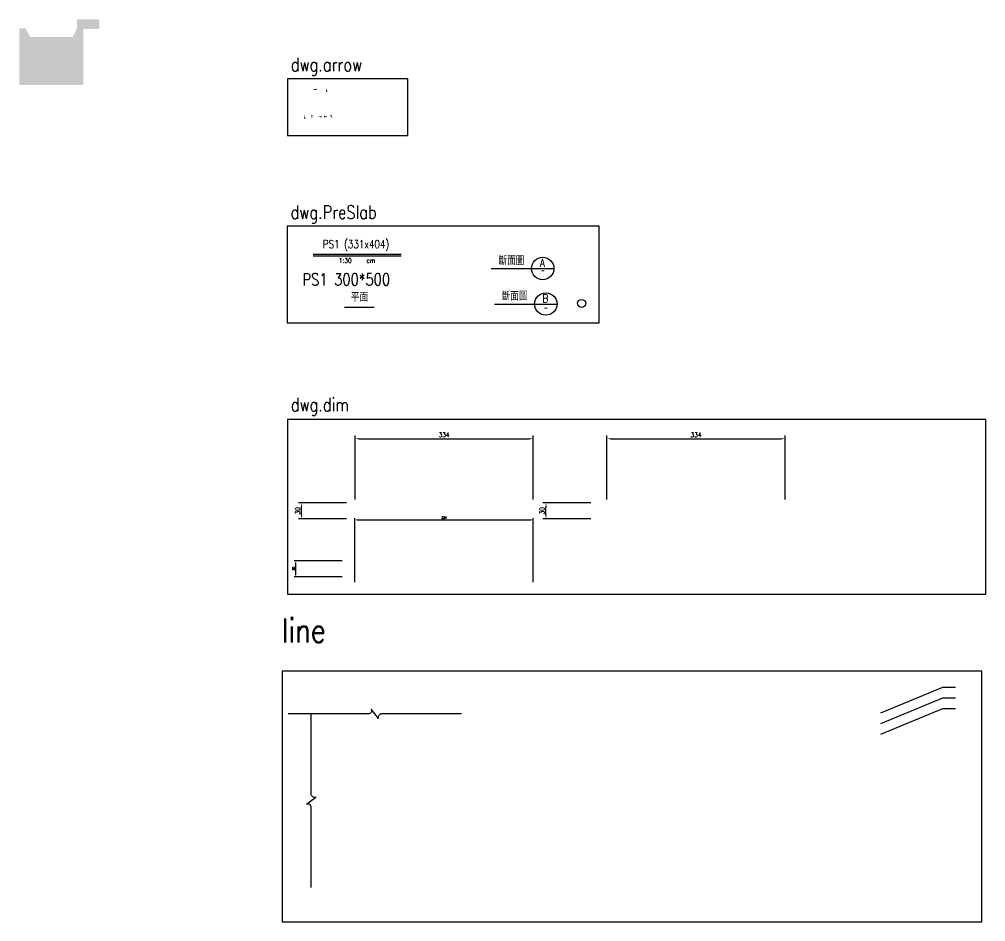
# Model space of a CAD drawing. Extents: x -4754 to 4964, y -19960 to 3942.
# Drawn here: x -4754 to -2943, y -3393 to -1702 of the extents above; entities that cross this region are included whole.
import ezdxf
from ezdxf.enums import TextEntityAlignment as Align

# ---------------------------------------------------------------- set-up
doc = ezdxf.new("R2010")
doc.units = 0
doc.header["$LTSCALE"] = 3
doc.layers.get('0').update_dxf_attribs({"linetype": 'CONTINUOUS'})
doc.layers.add('HB_0', color=7, linetype='CONTINUOUS', transparency=0.5)
doc.layers.add('預鑄版_HATCH', color=253, linetype='CONTINUOUS', transparency=0.1)
for name, color, linetype in [('HB_DIM', 1, 'CONTINUOUS'), ('HB_TXT_CTEXT', 2, 'CONTINUOUS'), ('RCAD.PARM.Treatle', 2, 'CONTINUOUS')]:
    doc.layers.add(name, color=color, linetype=linetype)
doc.styles.get("Standard").update_dxf_attribs({"font": 'ROMANS.shx', "width": 0.8, "bigfont": 'chineset.shx'})
doc.dimstyles.new('30', dxfattribs={"dimscale": 3, "dimtxt": 3, "dimasz": 2.5, "dimexe": 2, "dimexo": 2, "dimgap": 1, "dimtad": 1, "dimdsep": 46, "dimtxsty": 'Standard', "dimcen": 0, "dimclrd": 256, "dimclre": 256, "dimclrt": 2, "dimadec": 0, "dimazin": 0, "dimtfac": 1, "dimtix": 1, "dimtmove": 2, "dimatfit": 3, "dimfxl": 1, "dimtolj": 1, "dimtzin": 0, "dimarcsym": 0})

# ---------------------------------------------------------------- blocks, each defined once
blk = doc.blocks.new('slab_sectionB')
at = {"layer": 'RCAD.PARM.Treatle', "color": 3, "linetype": 'Continuous'}
for p, q in [((-75.3, 0), (0, 0)), ((0, 0), (42, 0))]:
    blk.add_line(p, q, dxfattribs=at)
at = {"layer": 'RCAD.PARM.Treatle', "color": 4, "linetype": 'Continuous'}
blk.add_circle((21, 0), 21, dxfattribs=at)
at = {"color": 0, "linetype": 'Continuous', "width": 0.8}
for tag, p, height in [('B', (14.7, 3), 15), ('-', (17.3, -10.7), 7.5)]:
    blk.add_attdef(tag, p, '', height=height, dxfattribs=at)
at = {"layer": 'RCAD.PARM.Treatle', "color": 3, "linetype": 'Continuous', "width": 0.8}
blk.add_text('斷面圖', height=15, rotation=360, dxfattribs=at).set_placement((-37.6, 16), align=Align.MIDDLE)
blk = doc.blocks.new('rebar_arrowL')
at = {"color": 1, "linetype": 'Continuous', "extrusion": (0, 0, -1)}
blk.add_solid([(-7.5, 1.3), (0, 0), (-7.5, -1.2)], dxfattribs=at)
blk = doc.blocks.new('rebar_arrowU')
at = {"color": 1, "linetype": 'Continuous'}
blk.add_solid([(-1.25, -7.5), (0, 0), (1.25, -7.5)], dxfattribs=at)
blk = doc.blocks.new('slab_PVC')
at = {"layer": 'RCAD.PARM.Treatle', "color": 4, "linetype": 'Continuous'}
blk.add_circle((0, 0), 7.53, dxfattribs=at)
blk = doc.blocks.new('*D12')
at = {"layer": 'HB_DIM', "linetype": 'Continuous', "lineweight": -2, "transparency": 16777216}
for p, q in [((-4125.2, -2601.8), (-4125.2, -2481.8)), ((-4117.7, -2487.8), (-3798.7, -2487.8)), ((-3791.2, -2601.8), (-3791.2, -2481.8))]:
    blk.add_line(p, q, dxfattribs=at)
at = {"layer": 'HB_DIM', "transparency": 16777216}
for points in [[(-4117.7, -2486.6), (-4117.7, -2489.1), (-4125.2, -2487.8)], [(-3798.7, -2489.1), (-3798.7, -2486.6), (-3791.2, -2487.8)]]:
    blk.add_solid(points, dxfattribs=at)
at = {"layer": 'HB_DIM', "color": 2, "linetype": 'Continuous', "transparency": 16777216, "insert": (-3958.2, -2480.3), "char_height": 9, "attachment_point": 5, "rotation": 0}
blk.add_mtext('\\A1;334', dxfattribs=at)
blk = doc.blocks.new('*D13')
at = {"layer": 'HB_DIM', "linetype": 'Continuous', "lineweight": -2, "transparency": 16777216}
for p, q in [((-4141.3, -2607.8), (-4231.3, -2607.8)), ((-4225.3, -2630.3), (-4225.3, -2615.3)), ((-4141.3, -2637.8), (-4231.3, -2637.8))]:
    blk.add_line(p, q, dxfattribs=at)
at = {"layer": 'HB_DIM', "transparency": 16777216}
for points in [[(-4224, -2615.3), (-4226.5, -2615.3), (-4225.3, -2607.8)], [(-4226.5, -2630.3), (-4224, -2630.3), (-4225.3, -2637.8)]]:
    blk.add_solid(points, dxfattribs=at)
at = {"layer": 'HB_DIM', "color": 2, "linetype": 'Continuous', "transparency": 16777216, "insert": (-4232.8, -2622.8), "char_height": 9, "attachment_point": 5, "rotation": 90}
blk.add_mtext('\\A1;30', dxfattribs=at)
blk = doc.blocks.new('*D21')
at = {"layer": 'HB_DIM', "linetype": 'Continuous', "lineweight": -2, "transparency": 16777216}
for p, q in [((-4125.3, -2756.5), (-4125.3, -2636.5)), ((-4121.6, -2639.5), (-3795.1, -2639.5)), ((-3791.3, -2756.5), (-3791.3, -2636.5))]:
    blk.add_line(p, q, dxfattribs=at)
at = {"layer": 'HB_DIM', "transparency": 16777216}
for points in [[(-4121.6, -2638.9), (-4121.6, -2640.2), (-4125.3, -2639.5)], [(-3795.1, -2640.2), (-3795.1, -2638.9), (-3791.3, -2639.5)]]:
    blk.add_solid(points, dxfattribs=at)
at = {"layer": 'HB_DIM', "color": 2, "linetype": 'Continuous', "transparency": 16777216, "insert": (-3958.3, -2635.5), "char_height": 4.5, "attachment_point": 5, "rotation": 0}
blk.add_mtext('\\A1;334', dxfattribs=at)
blk = doc.blocks.new('*D22')
at = {"layer": 'HB_DIM', "linetype": 'Continuous', "lineweight": -2, "transparency": 16777216}
for p, q in [((-4149.3, -2716.4), (-4239.3, -2716.4)), ((-4236.3, -2742.7), (-4236.3, -2720.2)), ((-4149.3, -2746.4), (-4239.3, -2746.4))]:
    blk.add_line(p, q, dxfattribs=at)
at = {"layer": 'HB_DIM', "transparency": 16777216}
for points in [[(-4235.7, -2720.2), (-4236.9, -2720.2), (-4236.3, -2716.4)], [(-4236.9, -2742.7), (-4235.7, -2742.7), (-4236.3, -2746.4)]]:
    blk.add_solid(points, dxfattribs=at)
at = {"layer": 'HB_DIM', "color": 2, "linetype": 'Continuous', "transparency": 16777216, "insert": (-4240, -2731.4), "char_height": 4.5, "attachment_point": 5, "rotation": 90}
blk.add_mtext('\\A1;30', dxfattribs=at)
blk = doc.blocks.new('rebar_arrowD')
at = {"color": 1, "linetype": 'Continuous'}
blk.add_solid([(-1.25, -7.5), (0, 0), (1.25, -7.5)], dxfattribs=at)
blk = doc.blocks.new('rebar_arrowR')
at = {"color": 1, "linetype": 'Continuous', "extrusion": (0, 0, -1)}
blk.add_solid([(-7.5, 1.3), (0, 0), (-7.5, -1.2)], dxfattribs=at)
blk = doc.blocks.new('slab_sectionA')
at = {"color": 3, "linetype": 'Continuous'}
for p, q in [((-75.3, 0), (0, 0)), ((0, 0), (42, 0))]:
    blk.add_line(p, q, dxfattribs=at)
at = {"color": 4, "linetype": 'Continuous'}
blk.add_circle((21, 0), 21, dxfattribs=at)
at = {"color": 3, "linetype": 'Continuous', "width": 0.8}
blk.add_text('斷面圖', height=15, rotation=360, dxfattribs=at).set_placement((-37.6, 16), align=Align.MIDDLE)
at = {"color": 0, "linetype": 'Continuous', "width": 0.8}
for tag, p, height in [('A', (15.8, 3), 15), ('-', (17.3, -7.5), 7.5)]:
    blk.add_attdef(tag, p, '', height=height, dxfattribs=at)
blk = doc.blocks.new('slab_topview')
at = {"color": 4, "linetype": 'Continuous'}
blk.add_line((-27.8, 0), (27.8, 0), dxfattribs=at)
at = {"color": 4, "linetype": 'Continuous', "width": 0.8}
blk.add_text('平面', height=15, rotation=360, dxfattribs=at).set_placement((0, 19.7), align=Align.MIDDLE)
blk = doc.blocks.new('slab_title_s')
at = {"color": 3, "linetype": 'Continuous'}
blk.add_line((-82.5, 0), (82.5, 0), dxfattribs=at)
at = {"color": 1, "linetype": 'Continuous'}
blk.add_line((-82.5, -3), (82.5, -3), dxfattribs=at)
at = {"color": 3, "linetype": 'Continuous', "width": 0.8}
blk.add_attdef('PS1', text='', height=15, dxfattribs=at).set_placement((-2.1, 17.6), align=Align.MIDDLE)
at = {"color": 0, "linetype": 'Continuous', "width": 0.8}
for tag, p in [('1:30', (-22.4, -12)), ('CM', (25.7, -12.1))]:
    blk.add_attdef(tag, text='', height=9, dxfattribs=at).set_placement(p, align=Align.MIDDLE)
blk = doc.blocks.new('m_Arrow_L_rebar')
at = {"color": 1, "linetype": 'Continuous', "extrusion": (0, 0, -1)}
blk.add_solid([(-7.5, 1.3), (0, 0), (-7.5, -1.2)], dxfattribs=at)
blk = doc.blocks.new('m_Arrow_U_rebar')
at = {"color": 1, "linetype": 'Continuous'}
blk.add_solid([(-1.25, -7.5), (0, 0), (1.25, -7.5)], dxfattribs=at)
blk = doc.blocks.new('CutLine_H')
at = {"color": 1, "linetype": 'Continuous'}
blk.add_lwpolyline([(162.5, 0), (12.5, 0, 0.529473), (6.7, -8.6), (-6.7, 8.6, -0.532815), (-12.5, 0), (-162.5, 0)], format="xyb", dxfattribs=at)
blk = doc.blocks.new('CutLine_V')
at = {"color": 1, "linetype": 'Continuous'}
blk.add_lwpolyline([(0, -162.5), (0, -12.5, 0.529473), (-8.6, -6.7), (8.6, 6.7, -0.532815), (0, 12.5), (0, 162.5)], format="xyb", dxfattribs=at)
blk = doc.blocks.new('*D61')
at = {"layer": 'HB_DIM', "linetype": 'Continuous', "lineweight": -2, "transparency": 16777216}
for p, q in [((-3653.2, -2601.8), (-3653.2, -2481.8)), ((-3645.7, -2487.8), (-3326.7, -2487.8)), ((-3319.2, -2601.8), (-3319.2, -2481.8))]:
    blk.add_line(p, q, dxfattribs=at)
at = {"layer": 'HB_DIM', "transparency": 16777216}
for points in [[(-3645.7, -2486.6), (-3645.7, -2489.1), (-3653.2, -2487.8)], [(-3326.7, -2489.1), (-3326.7, -2486.6), (-3319.2, -2487.8)]]:
    blk.add_solid(points, dxfattribs=at)
at = {"layer": 'HB_DIM', "color": 2, "linetype": 'Continuous', "transparency": 16777216, "insert": (-3486.2, -2480.3), "char_height": 9, "attachment_point": 5, "rotation": 0}
blk.add_mtext('\\A1;334', dxfattribs=at)
blk = doc.blocks.new('*D62')
at = {"layer": 'HB_DIM', "linetype": 'Continuous', "lineweight": -2, "transparency": 16777216}
for p, q in [((-3683.3, -2607.8), (-3773.3, -2607.8)), ((-3767.3, -2630.3), (-3767.3, -2615.3)), ((-3683.3, -2637.8), (-3773.3, -2637.8))]:
    blk.add_line(p, q, dxfattribs=at)
at = {"layer": 'HB_DIM', "transparency": 16777216}
for points in [[(-3766, -2615.3), (-3768.5, -2615.3), (-3767.3, -2607.8)], [(-3768.5, -2630.3), (-3766, -2630.3), (-3767.3, -2637.8)]]:
    blk.add_solid(points, dxfattribs=at)
at = {"layer": 'HB_DIM', "color": 2, "linetype": 'Continuous', "transparency": 16777216, "insert": (-3774.8, -2622.8), "char_height": 9, "attachment_point": 5, "rotation": 90}
blk.add_mtext('\\A1;30', dxfattribs=at)

msp = doc.modelspace()

# ---------------------------------------------------------------- hatches: boundary and pattern name
at = {"layer": 'HB_0'}
h = msp.add_hatch(color=253, dxfattribs=at)
h.dxf.hatch_style = 1
h.paths.add_polyline_path([(-4754.209, -1824.902), (-4754.209, -1718.902), (-4742.209, -1718.902), (-4734.209, -1734.903), (-4654.209, -1734.903), (-4646.209, -1719.902), (-4634.209, -1719.902), (-4634.209, -1824.902)])
at = {"layer": '預鑄版_HATCH', "linetype": 'Continuous'}
h = msp.add_hatch(color=256, dxfattribs=at)
h.dxf.hatch_style = 2
h.paths.add_polyline_path([(-4604.209, -1719.902), (-4604.135, -1701.902), (-4646.209, -1701.902), (-4646.209, -1719.902)])

# ---------------------------------------------------------------- linework, layer by layer
at = {"color": 3, "linetype": 'Continuous'}
msp.add_line((-3869.762, -2168.711), (-3794.47, -2168.711), dxfattribs=at)
at = {"linetype": 'Continuous'}
for points in [[(-4251.641, -1813.475), (-4251.641, -1919.441), (-4026.07, -1919.441), (-4026.07, -1813.475)], [(-4251.641, -2451.748), (-4251.641, -2778.752), (-2943.412, -2778.752), (-2943.412, -2451.748)], [(-4261.985, -2923.226), (-4261.985, -3392.639), (-2950.844, -3392.639), (-2950.844, -2923.226)]]:
    msp.add_lwpolyline(points, close=True, dxfattribs=at)
at = {"color": 0, "linetype": 'Continuous'}
msp.add_lwpolyline([(-4252.515, -2089.391), (-4252.515, -2270.68), (-3667.497, -2270.68), (-3667.497, -2089.391)], close=True, dxfattribs=at)
at = {"color": 3, "linetype": 'Continuous'}
msp.add_lwpolyline([(-3139.728, -3001.144), (-3023.502, -2953.255), (-2999.718, -2953.255)], dxfattribs=at)
at = {"color": 7, "linetype": 'Continuous'}
msp.add_lwpolyline([(-3139.728, -3021.144), (-3023.502, -2973.255), (-2999.718, -2973.255)], dxfattribs=at)
at = {"color": 4, "linetype": 'Continuous'}
msp.add_lwpolyline([(-3139.728, -3041.144), (-3023.502, -2993.255), (-2999.718, -2993.255)], dxfattribs=at)
at = {"layer": 'HB_TXT_CTEXT', "color": 1, "linetype": 'Continuous'}
for points in [[(-4160.64, -1897.779, 0, 1.25, 0), (-4158.808, -1894.507, 0, 0, 0), (-4148.119, -1875.423, 0, 0, 0), (-4144.369, -1875.423, 0, 0, 0)], [(-4136.078, -1898.716, 0, 5, 0), (-4128.748, -1885.629, 0, 0, 0), (-4123.557, -1876.36, 0, 0, 0), (-4119.807, -1876.36, 0, 0, 0)]]:
    msp.add_lwpolyline(points, format="xyseb", dxfattribs=at)

# ---------------------------------------------------------------- block references
at = {"linetype": 'Continuous'}
for name, p in [('m_Arrow_L_rebar', (-4204.523, -1833.23)), ('m_Arrow_U_rebar', (-4178.224, -1830.464)), ('rebar_arrowU', (-4219.254, -1881.198)), ('rebar_arrowL', (-4194.977, -1884.477)), ('CutLine_H', (-4087.912, -3003.346)), ('CutLine_V', (-4207.27, -3165.97))]:
    msp.add_blockref(name, p, dxfattribs=at)
for name, p, rotation in [('rebar_arrowD', (-4205.895, -1888.401), 180), ('rebar_arrowR', (-4175.699, -1884.307), 180), ('rebar_arrowD', (-4167.012, -1887.885), 209.9999999999997)]:
    msp.add_blockref(name, p, dxfattribs=dict(at, rotation=rotation))
at = {"color": 0, "linetype": 'Continuous'}
for name, p, values in [('slab_title_s', (-4121.083, -2141.811), {'PS1': 'PS1 (331x404)', '1:30': '1:30', 'CM': 'cm'}), ('slab_sectionA', (-3794.47, -2168.711), {'A': 'A', '-': '-'}), ('slab_sectionB', (-3788.629, -2235.313), {'B': 'B', '-': '-'})]:
    msp.add_blockref(name, p, dxfattribs=at).add_auto_attribs(values)
msp.add_blockref('slab_topview', (-4116.865, -2241.517), dxfattribs=at)
at = {"layer": 'RCAD.PARM.Treatle', "color": 0, "linetype": 'Continuous'}
msp.add_blockref('slab_PVC', (-3700.442, -2234.228), dxfattribs=at)

# ---------------------------------------------------------------- texts
at = {"linetype": 'Continuous', "width": 0.8}
msp.add_text('PS1 300*500', height=22.5022, dxfattribs=at).set_placement((-4223.714, -2200.507))
at = {"color": 0, "linetype": 'Continuous', "char_height": 25, "width": 191.4764, "attachment_point": 1}
for s, insert in [('{dwg.arrow}', (-4245.493, -1774.293)), ('{dwg.PreSlab}', (-4245.944, -2050.86)), ('{dwg.dim}', (-4245.493, -2411.394))]:
    msp.add_mtext(s, dxfattribs=dict(at, insert=insert))
at = {"linetype": 'Continuous', "insert": (-4261.985, -2824.511), "char_height": 45, "width": 231.61621, "attachment_point": 1}
msp.add_mtext('line', dxfattribs=at)

# ---------------------------------------------------------------- dimensions: what is measured, and where the dimension line sits
at = {"layer": 'HB_DIM', "linetype": 'Continuous'}
for base, p1, p2, angle, override, picture, middle in [((-3791.216, -2487.824), (-4125.216, -2607.824), (-3791.216, -2607.824), 0, {"dimpost": '<>'}, '*D12', (-3958.216, -2480.324)), ((-3319.216, -2487.824), (-3653.216, -2607.824), (-3319.216, -2607.824), 0, {"dimdec": 0, "dimpost": '<>'}, '*D61', (-3486.216, -2480.324)), ((-4225.282, -2607.824), (-4135.282, -2637.824), (-4135.282, -2607.824), 90, {"dimtad": 4, "dimpost": '<>'}, '*D13', (-4232.782, -2622.824)), ((-3767.282, -2607.824), (-3677.282, -2637.824), (-3677.282, -2607.824), 90, {"dimtad": 4, "dimdec": 0, "dimpost": '<>'}, '*D62', (-3774.782, -2622.824)), ((-4236.291, -2716.425), (-4146.291, -2746.425), (-4146.291, -2716.425), 90, {"dimscale": 1.5, "dimtad": 4, "dimpost": '<>'}, '*D22', (-4240.041, -2731.425))]:
    dim = msp.add_linear_dim(base=base, p1=p1, p2=p2, angle=angle, dimstyle='30', override=override, dxfattribs=at)
    dim.commit()
    dim.dimension.update_dxf_attribs({"geometry": picture, "text_midpoint": middle})
dim = msp.add_linear_dim(base=(-3791.345, -2639.531), p1=(-4125.345, -2759.531), p2=(-3791.345, -2759.531), angle=0, dimstyle='30', override={"dimscale": 1.5, "dimpost": '<>'}, dxfattribs=at)
dim.commit()
dim.dimension.update_dxf_attribs({"geometry": '*D21', "text_midpoint": (-3958.345, -2635.531), "dimtype": 160})

doc.saveas('drawing.dxf')
